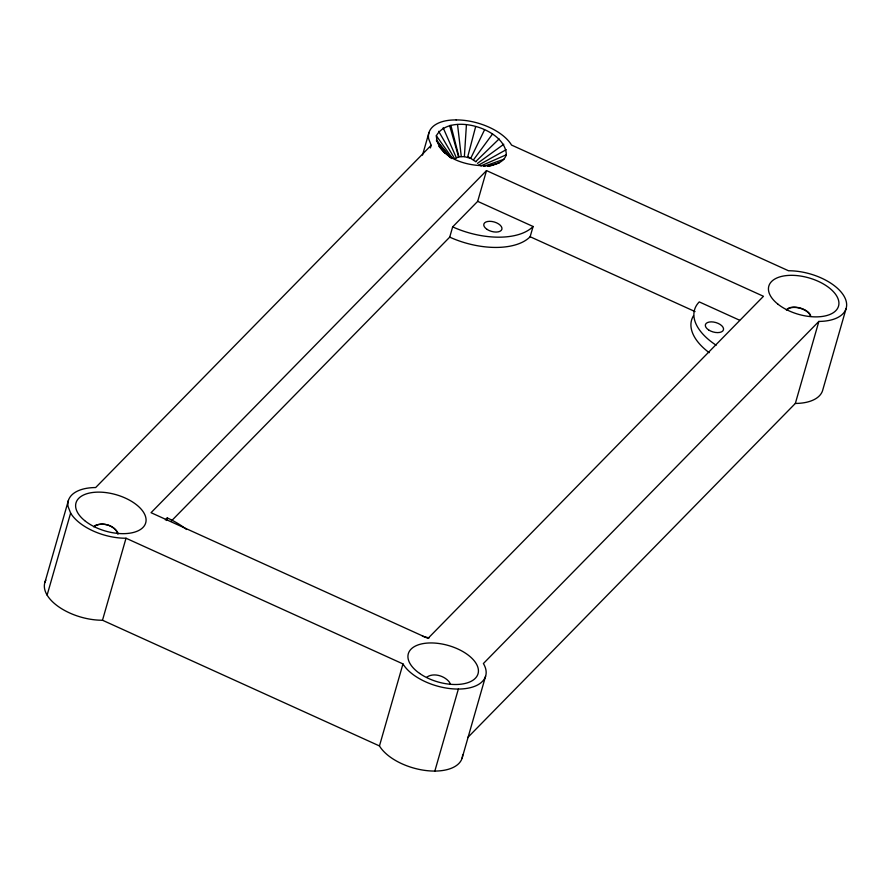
<?xml version="1.0" encoding="UTF-8"?>
<svg xmlns="http://www.w3.org/2000/svg" width="891" height="891" viewBox="0 0 891 891"><rect width="100%" height="100%" fill="white"/><g stroke="black" fill="none" stroke-linecap="round" stroke-linejoin="round"><path stroke-width="1.34" d="M493.057 165.058C473.076 168.121 437.871 160.302 436.334 135.766C449.766 111.854 505.798 128.772 506.322 154.767C504.028 162.251 495.886 164.334 489.181 166.171M117.913 534.232L117.668 532.395C113.068 524.966 100.984 521.168 93.767 526.826M475.917 161.806L470.715 158.353L464.378 156.627L466.405 124.952M426.811 677.149C433.65 672.349 444.843 675.879 449.632 682.45L450.222 684.321M467.597 157.261L475.616 126.789M44.906 582.402L68.429 500.374M47.112 595.099L70.623 513.093L68.072 506.511A44.216 23.11 16 0 1 95.66 487.544L431.166 145.311L428.627 138.673A44.216 23.11 16 0 1 432.224 127.268A44.205 23.534 17.9 0 1 456.159 119.94M462.652 754.632A44.216 23.11 16 0 1 427.268 770.682A44.216 23.11 16 0 1 379.455 745.934L102.498 620.236L126.021 538.231A44.216 23.11 16 0 1 70.623 513.093M166.528 520.489L167.263 517.916A62.537 32.677 16 0 1 186.553 529.488M422.512 155.09L428.983 132.547M430.398 147.962L431.166 145.311M171.139 521.224L449.721 237.14L452.661 226.882L477.687 201.355L486.508 170.604L763.464 296.291L428.003 638.39L151.047 512.693L486.508 170.604M379.455 745.934L402.966 663.918L126.021 538.231M449.721 237.14A62.537 32.677 16 0 0 530.145 236.739L533.085 226.492L477.687 201.355M434.841 771.071L458.364 689.055A44.216 23.11 16 0 0 483.401 663.528L818.862 321.428A44.216 23.11 16 0 0 843.888 295.901A44.216 23.11 16 0 0 788.502 270.764L511.545 145.066A44.216 23.11 16 0 0 456.159 119.929M462.084 758.23L485.595 676.224M467.664 737.603L795.34 403.445L818.862 321.428M846.094 308.598L822.582 390.603A44.216 23.11 16 0 1 795.34 403.445M484.526 129.874L470.715 158.353L468.31 156.972M473.522 159.801L492.534 134.006M94.468 526.314L95.159 525.49C102.821 522.315 114.349 525.077 117.645 533.141M165.336 519.887L167.263 517.916M475.816 161.516L499.105 138.918M464.378 156.627L458.564 156.849L454.722 158.899L438.639 131.3M477.453 163.376L503.783 144.253M478.322 165.269L506.244 149.655M480.895 165.938L506.322 154.767M483.846 166.383L504.028 159.222M487.733 166.294L499.495 162.73M739.541 320.192L699.257 301.904A62.537 32.677 16 0 0 716.13 345.196M530.145 236.739L695.058 311.583M438.884 146.28L445.055 153.207M436.423 140.867L449.521 156.861M436.423 140.01L450.601 157.74M450.133 156.515L451.681 158.553M436.334 135.766L452.316 158.208M443.161 127.792L456.303 157.662M449.61 125.475L458.564 156.849M450.868 125.308L458.943 156.805M457.54 124.506L461.271 156.471M458.364 689.055A44.216 23.11 16 0 1 402.966 663.918M102.498 620.236A44.216 23.11 16 0 1 58.383 606.582A44.216 23.11 16 0 1 45.864 580.175M533.085 226.492A62.537 32.677 16 0 1 452.661 226.882M709.236 352.691A62.537 32.677 16 0 1 693.521 315.704M422.445 636.241A62.537 32.677 16 0 1 429.028 637.978M787.31 309.522A12.507 6.538 16 0 1 800.352 308.319A12.507 6.538 16 0 1 810.487 316.35M786.374 310.035A12.942 6.76 16 0 1 798.882 307.696A12.942 6.76 16 0 1 810.665 315.514M708.657 329.96A9.378 4.901 16 0 0 723.436 329.893A9.378 4.901 16 0 0 711.218 321.863A9.378 4.901 16 0 0 708.657 329.96M487.087 229.41A9.378 4.901 16 0 0 501.867 229.343A9.378 4.901 16 0 0 489.649 221.313A9.378 4.901 16 0 0 487.087 229.41M84.623 520.578A36.275 18.956 16 0 0 144.353 525.768A36.275 18.956 16 0 0 103.534 492.333A36.275 18.956 16 0 0 84.623 520.578M419.616 673.429A36.275 18.956 16 0 0 477.676 674.788A36.275 18.956 16 0 0 432.258 642.957A36.275 18.956 16 0 0 419.616 673.429M777.798 304.065A36.275 18.956 16 0 0 837.351 308.743A36.275 18.956 16 0 0 795.886 275.497A36.275 18.956 16 0 0 777.798 304.065"/></g></svg>
